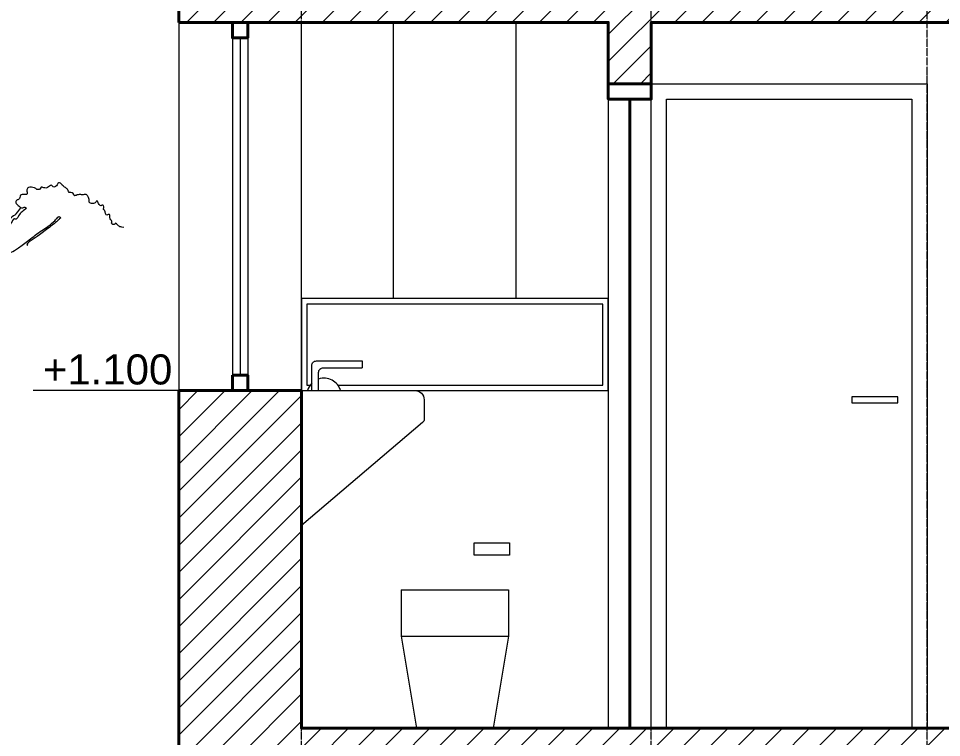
# Model space of a CAD drawing. Header units: millimetres. Extents: x -5631142 to 2070393, y -1055389 to 7396217.
# Drawn here: x 9405 to 12414, y 3114 to 5458 of the extents above; entities that cross this region are included whole.
import ezdxf

# ---------------------------------------------------------------- set-up
doc = ezdxf.new("R2010")
doc.units = ezdxf.units.MM
doc.header["$MEASUREMENT"] = 0
doc.linetypes.add('ACAD_ISO04W100', pattern=[30, 24, -3, 0, -3])
for name, color, linetype, lineweight in [('Axis', 30, 'ACAD_ISO04W100', 9), ('dim', 7, 'Continuous', 13), ('Inner', 252, 'Continuous', 9), ('Layout Text', 7, 'Continuous', 15), ('Medium', 4, 'Continuous', 20), ('Thick', 1, 'Continuous', 40), ('Thin', 3, 'Continuous', 9)]:
    doc.layers.add(name, color=color, linetype=linetype, lineweight=lineweight)
doc.styles.get("Standard").update_dxf_attribs({"font": 'arial.ttf'})

# ---------------------------------------------------------------- blocks, each defined once
blk = doc.blocks.new('small-maple-tree-trees-102-pimpmydrawing')
at = {"layer": 'Inner'}
for points in [[(1123.9, 1659.2), (1114.3, 1661.3), (1108.8, 1661.3), (1098.7, 1674.4), (1095.1, 1672.9), (1094.6, 1667.8), (1082.5, 1670.4), (1085.5, 1676.9), (1085, 1683), (1077.9, 1685), (1079.5, 1700.7), (1075.9, 1703.2), (1070.9, 1701.2), (1065.3, 1698.7), (1063.3, 1711.8), (1060.8, 1717.4), (1057.7, 1717.4), (1057.2, 1720.9), (1060.2, 1727), (1056.2, 1735.1), (1049.6, 1729), (1043.1, 1733), (1037.5, 1748.2), (1034, 1744.7), (1031.4, 1738.6), (1026.9, 1738.1), (1009.7, 1738.1), (1011.7, 1746.2), (1010.7, 1755.8), (1007.7, 1758.3), (1002.6, 1769.9), (987, 1764.4), (979.9, 1768.9), (963.2, 1762.3), (962.7, 1762.3), (960.2, 1770.9), (951.1, 1774.5), (945, 1771.9), (942.5, 1781), (938.4, 1787.1), (923.3, 1795.7), (922.8, 1799.7), (917.7, 1804.3), (911.1, 1806.3), (907.6, 1799.2), (895.5, 1786.6), (888.4, 1802.3), (875.8, 1786.6), (862.6, 1788.6), (853, 1793.7), (853, 1782.6), (837.8, 1783), (837.8, 1788), (833.5, 1788), (822.2, 1791.1), (813.5, 1791.1), (805.4, 1783.7), (811.6, 1765.6), (798.5, 1768.1), (785.4, 1765.6), (786, 1757.4), (782.3, 1750.6), (770.4, 1748.1), (772.9, 1735.6), (776.1, 1735.6), (788.8, 1723.2), (791.7, 1723), (796.8, 1724.7), (801.8, 1726.5), (806.7, 1722.6)], [(627.5, 1519.5), (651.4, 1532.5), (682.5, 1547.7), (704.4, 1558.3), (725, 1566.6), (747.2, 1574.5), (766.4, 1583.1), (794.6, 1603), (834.5, 1635), (880, 1664.9), (901.3, 1683), (906.2, 1690.5), (911.9, 1697.4), (921.2, 1690.5), (915.6, 1689.3), (905.3, 1678.9), (890.4, 1666), (844.4, 1633), (824.5, 1618.8), (803, 1603.5), (810.9, 1601.8)]]:
    blk.add_open_spline(points, degree=3, dxfattribs=at)
at = {"layer": 'Inner', "lineweight": 0}
blk.add_open_spline([(806.7, 1722.6), (797.6, 1714.2), (786.9, 1708.7), (781.2, 1698), (780.1, 1695.8), (779.3, 1693.7), (778.8, 1691.7), (774, 1686.1), (769.2, 1686.6), (766.2, 1689.6), (762.9, 1685), (751.8, 1664.8), (744.9, 1654.6), (742.3, 1646.7), (735.5, 1639.5), (724, 1632.5), (726.5, 1625.3), (732.4, 1608.8), (724.1, 1606.6), (710.6, 1604.8), (704.2, 1598.8), (697.8, 1592.7), (691.4, 1586.6), (681.8, 1575.5), (680.3, 1570.4), (680.3, 1565.4), (679.8, 1565.9), (675.7, 1568.9), (668.7, 1575), (672.2, 1577.5), (676.2, 1587.1), (689.4, 1593.2), (694.9, 1603.3), (703.5, 1614.4), (717.6, 1634.3), (733.6, 1655.9), (753.6, 1685.9), (761, 1699), (767.1, 1699.4), (772.5, 1701.9), (788.8, 1723.2)], degree=3, knots=[10, 10, 10, 10, 11, 11, 11, 11.197023, 11.197023, 11.197023, 11.943911, 12.690799, 13.437688, 14.184576, 14.931464, 14.931464, 14.931464, 15.931464, 15.931464, 15.931464, 16.931464, 16.931464, 16.931464, 18.431977, 18.431977, 18.431977, 19.185649, 19.939321, 20.692994, 21.446666, 22.200338, 22.95401, 23.707682, 24.461354, 25.215026, 25.968698, 26.72237, 26.72237, 26.72237, 28.423348, 30.124327, 31.825305, 31.825305, 31.825305, 31.825305], dxfattribs=at)

msp = doc.modelspace()

# ---------------------------------------------------------------- hatches: boundary and pattern name
at = {"layer": 'Layout Text'}
h = msp.add_hatch(dxfattribs=at)
h.set_pattern_fill('ANSI31', color=14, scale=500)
h.paths.add_polyline_path([(13727.5, 17125.2), (13127.5, 17125.2), (12367.5, 17125.2), (12367.5, 16725.2), (12987.5, 16725.2), (12987.5, 15525.2), (13127.5, 15525.2), (13127.5, 16725.2), (13727.5, 16725.2)])
h.paths.add_polyline_path([(11467.5, 17125.2), (9927.5, 17125.2), (9927.5, 15575.2), (10327.5, 15575.2), (10327.5, 16725.2), (11327.5, 16725.2), (11327.5, 16525.2), (11327.5, 15575.2), (11467.5, 15575.2), (11467.5, 16725.2)])
h.paths.add_polyline_path([(11467.5, 13525.2), (11467.5, 14675.2), (11327.5, 14675.2), (11327.5, 13525.2), (10327.5, 13525.2), (10327.5, 13625.2), (10327.5, 14675.2), (9927.5, 14675.2), (9927.5, 13125.2), (11467.5, 13125.2)])
h.paths.add_polyline_path([(15927.5, 13525.2), (15527.5, 13525.2), (12367.5, 13525.2), (12367.5, 13125.2), (15927.5, 13125.2)])
h.paths.add_polyline_path([(15927.5, 6595.1), (12487.5, 6595.1), (12487.5, 5895.1), (9927.5, 5895.1), (9927.5, 5445.1), (10327.5, 5445.1), (11327.5, 5445.1), (11327.5, 5245.1), (11467.5, 5245.1), (11467.5, 5445.1), (12987.5, 5445.1), (12987.5, 6145.1), (15527.5, 6145.1), (15527.5, 5445.1), (15702.5, 5445.1), (15752.5, 5445.1), (15927.5, 5445.1)])
h.paths.add_polyline_path([(10327.5, 4245.1), (9927.5, 4245.1), (9927.5, 2145.1), (10327.5, 2145.1), (10327.5, 2745.1), (15527.5, 2745.1), (15527.5, 2145.1), (15927.5, 2145.1), (15927.5, 4245.1), (15527.5, 4245.1), (15527.5, 3145.1), (10327.5, 3145.1)])

# ---------------------------------------------------------------- linework, layer by layer
at = {"layer": 'Axis'}
for p, q in [((10327.5, 2145.1), (10327.5, 7250.5)), ((11467.5, 2145.1), (11467.5, 7250.5)), ((12367.5, 2145.1), (12367.5, 7250.5)), ((10327.5, 1213.2), (10327.5, 6318.7)), ((11467.5, 1213.2), (11467.5, 6318.7)), ((12367.5, 1213.2), (12367.5, 6318.7))]:
    msp.add_line(p, q, dxfattribs=at)
at = {"layer": 'dim'}
msp.add_line((9927.5, 4245.1), (9453.2, 4245.1), dxfattribs=at)
at = {"layer": 'Medium'}
for p, q in [((10327.5, 5445.1), (9927.5, 5445.1)), ((9927.5, 5445.1), (9927.5, 4245.1)), ((10327.5, 4245.1), (10327.5, 5445.1)), ((10627.5, 4545.1), (10627.5, 5445.1)), ((11027.5, 4545.1), (11027.5, 5445.1)), ((10127.5, 5395.1), (10127.5, 4295.1)), ((9927.5, 4245.1), (10327.5, 4245.1)), ((10652.5, 3595.1), (11002.5, 3595.1)), ((10652.5, 3595.1), (10652.5, 3445.1)), ((11002.5, 3595.1), (11002.5, 3445.1)), ((10652.5, 3445.1), (11002.5, 3445.1)), ((10652.5, 3445.1), (10702.5, 3145.1)), ((11002.5, 3445.1), (10952.5, 3145.1))]:
    msp.add_line(p, q, dxfattribs=at)
for points in [[(11467.5, 3145.1), (11467.5, 5245.1), (12367.5, 5245.1), (12367.5, 3145.1)], [(11517.5, 3145.1), (11517.5, 5195.1), (12317.5, 5195.1), (12317.5, 3145.1)], [(10327.5, 4245.1), (11327.5, 4245.1), (11327.5, 4545.1), (10327.5, 4545.1), (10327.5, 4245.1)], [(10446.2, 4263.1), (11309.5, 4263.1), (11309.5, 4527.1), (10345.5, 4527.1), (10345.5, 4263.1), (10356.4, 4263.1)]]:
    msp.add_lwpolyline(points, dxfattribs=at)
for points in [[(11467.5, 3145.1), (11467.5, 5195.1), (11327.5, 5195.1), (11327.5, 3145.1)], [(10890.8, 3749.2), (11005.3, 3749.2), (11005.3, 3709.1), (10890.8, 3709.1)]]:
    msp.add_lwpolyline(points, close=True, dxfattribs=at)
msp.add_lwpolyline([(10327.5, 4245.1), (10697.5, 4245.1, -0.414214), (10727.5, 4215.1), (10727.5, 4152, -0.220003), (10722.2, 4140.6), (10327.5, 3805)], format="xyb", dxfattribs=at)
at = {"layer": 'Thick'}
for p, q in [((10327.5, 5445.1), (9927.5, 5445.1)), ((11397.5, 5195.1), (11397.5, 3145.1)), ((10327.5, 4245.1), (9927.5, 4245.1))]:
    msp.add_line(p, q, dxfattribs=at)
for points in [[(12987.5, 6145.1), (15527.5, 6145.1), (15527.5, 5445.1), (15927.5, 5445.1), (15927.5, 6595.1), (12487.5, 6595.1), (12487.5, 5895.1), (9927.5, 5895.1), (9927.5, 5445.1)], [(13127.5, 6145.1), (12987.5, 6145.1), (12987.5, 5445.1), (11467.5, 5445.1), (11467.5, 5245.1), (11327.5, 5245.1), (11327.5, 5445.1), (10327.5, 5445.1)], [(10102.5, 5445.1), (10152.5, 5445.1), (10152.5, 5395.1), (10102.5, 5395.1), (10102.5, 5445.1)], [(11327.5, 5245.1), (11467.5, 5245.1), (11467.5, 5195.1), (11327.5, 5195.1), (11327.5, 5245.1)], [(10102.5, 4295.1), (10152.5, 4295.1), (10152.5, 4245.1), (10102.5, 4245.1), (10102.5, 4295.1)], [(10327.5, 4245.1), (10327.5, 3145.1), (15527.5, 3145.1), (15527.5, 4245.1), (15927.5, 4245.1), (15927.5, 2145.1), (15527.5, 2145.1), (15527.5, 2745.1), (10327.5, 2745.1), (10327.5, 2145.1), (9927.5, 2145.1), (9927.5, 4245.1)]]:
    msp.add_lwpolyline(points, dxfattribs=at)
at = {"layer": 'Thin'}
for p, q in [((10102.5, 5395.1), (10102.5, 4295.1)), ((10152.5, 5395.1), (10152.5, 4295.1)), ((10525.2, 4341.7), (10525.2, 4319.3)), ((12121.6, 4204.7), (12121.6, 4204.7))]:
    msp.add_line(p, q, dxfattribs=at)
for points in [[(10361.2, 4245.1), (10361.2, 4326.7, -0.414214), (10376.2, 4341.7), (10525.2, 4341.7)], [(10383.6, 4245.1), (10383.6, 4304.3, -0.414214), (10398.6, 4319.3), (10525.2, 4319.3)]]:
    msp.add_lwpolyline(points, format="xyb", dxfattribs=at)
msp.add_lwpolyline([(12271.6, 4204.7), (12271.6, 4224.7), (12121.6, 4224.7), (12121.6, 4204.7)], close=True, dxfattribs=at)
for start, end in [(16.3277, 108.3671), (135.4601, 163.6723)]:
    msp.add_arc((10401.3, 4229.3), 56.2, start, end, dxfattribs=at)

# ---------------------------------------------------------------- block references
at = {"layer": 'Layout Text'}
msp.add_blockref('small-maple-tree-trees-102-pimpmydrawing', (8624.6, 3117), dxfattribs=at)

# ---------------------------------------------------------------- texts
at = {"layer": 'dim'}
msp.add_text('+1.100', height=97.92, dxfattribs=at).set_placement((9484.5, 4265))

doc.saveas('drawing.dxf')
